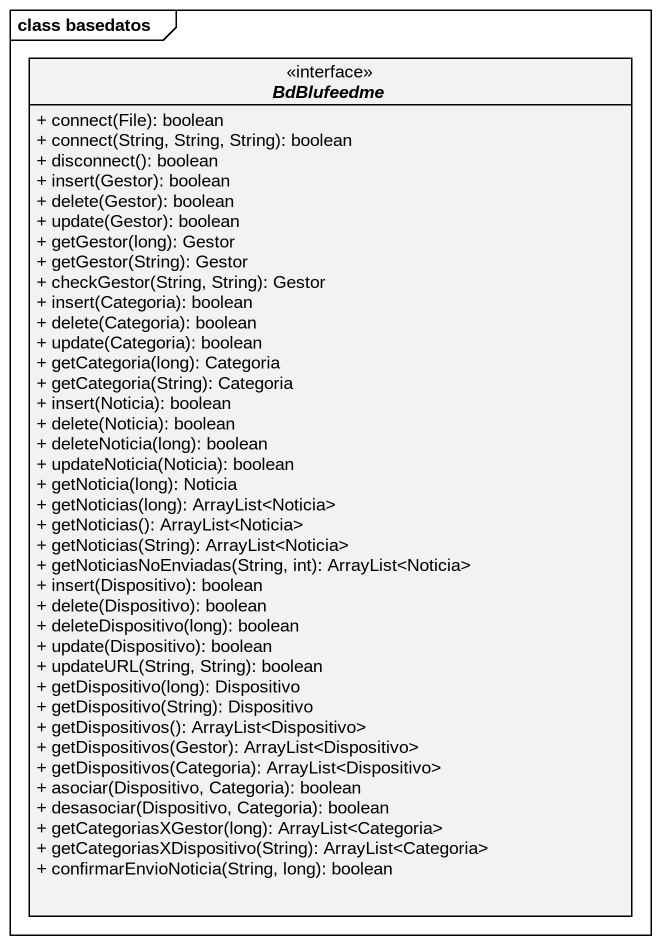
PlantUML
@startuml
mainframe class basedatos
hide circle
hide empty members
skinparam classAttributeIconSize 0
interface BdBlufeedme <<interface>> {
  + connect(File): boolean
  + connect(String, String, String): boolean
  + disconnect(): boolean
  + insert(Gestor): boolean
  + delete(Gestor): boolean
  + update(Gestor): boolean
  + getGestor(long): Gestor
  + getGestor(String): Gestor
  + checkGestor(String, String): Gestor
  + insert(Categoria): boolean
  + delete(Categoria): boolean
  + update(Categoria): boolean
  + getCategoria(long): Categoria
  + getCategoria(String): Categoria
  + insert(Noticia): boolean
  + delete(Noticia): boolean
  + deleteNoticia(long): boolean
  + updateNoticia(Noticia): boolean
  + getNoticia(long): Noticia
  + getNoticias(long): ArrayList<Noticia>
  + getNoticias(): ArrayList<Noticia>
  + getNoticias(String): ArrayList<Noticia>
  + getNoticiasNoEnviadas(String, int): ArrayList<Noticia>
  + insert(Dispositivo): boolean
  + delete(Dispositivo): boolean
  + deleteDispositivo(long): boolean
  + update(Dispositivo): boolean
  + updateURL(String, String): boolean
  + getDispositivo(long): Dispositivo
  + getDispositivo(String): Dispositivo
  + getDispositivos(): ArrayList<Dispositivo>
  + getDispositivos(Gestor): ArrayList<Dispositivo>
  + getDispositivos(Categoria): ArrayList<Dispositivo>
  + asociar(Dispositivo, Categoria): boolean
  + desasociar(Dispositivo, Categoria): boolean
  + getCategoriasXGestor(long): ArrayList<Categoria>
  + getCategoriasXDispositivo(String): ArrayList<Categoria>
  + confirmarEnvioNoticia(String, long): boolean
}
@enduml
